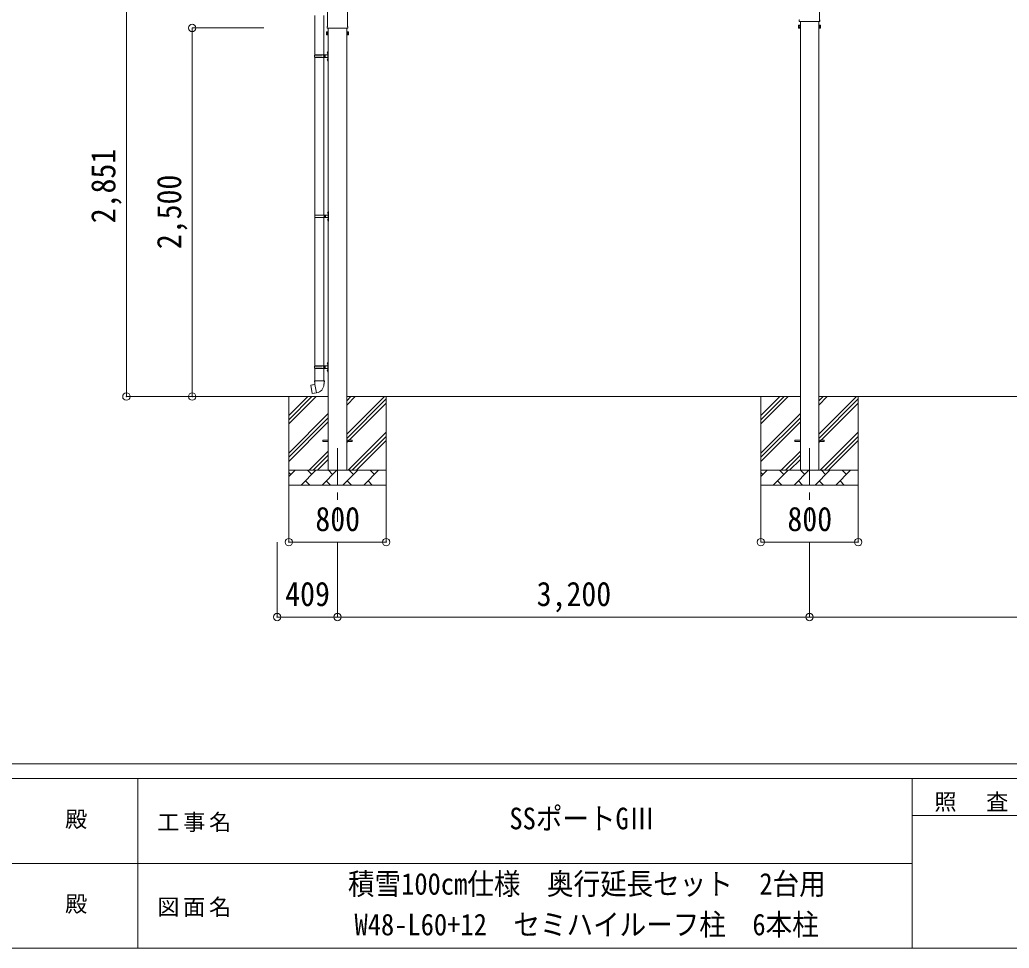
# Model space of a CAD drawing. Units: millimetres at full size, sheet at 1:50. Extents: x -14053 to 14053, y -9700 to 9700.
# Drawn here: x -1548 to 5159, y -9700 to -3403 of the extents above; entities that cross this region are included whole.
import ezdxf
from ezdxf.enums import TextEntityAlignment as Align

# ---------------------------------------------------------------- set-up
doc = ezdxf.new("R2010")
doc.units = ezdxf.units.MM
doc.header["$LTSCALE"] = 50
doc.header["$PDMODE"] = 32
doc.header["$PDSIZE"] = 50
doc.linetypes.add('CHAIN1', pattern=[8, 5, -1, 1, -1])
for name, color, linetype, lineweight in [('0-0_0', 7, 'Continuous', 9), ('0-1_Defpoints', 4, 'Continuous', 9), ('0-2_TEXT1', 7, 'Continuous', 9), ('0-6_PARTS1', 6, 'Continuous', 9), ('F-0', 7, 'Continuous', 9)]:
    doc.layers.add(name, color=color, linetype=linetype, lineweight=lineweight)
doc.styles.add('ＭＳ ゴシック', font='')
doc.styles.get('ＭＳ ゴシック').set_extended_font_data('MS Gothic')

msp = doc.modelspace()

# ---------------------------------------------------------------- linework, layer by layer
at = {"layer": '0-0_0'}
for p, q in [((543, -5958.82), (-807.79, -5958.82)), ((275.5, -5958.82), (275.5, -6558.82)), ((275.5, -6143.87), (460.55, -5958.82)), ((275.5, -6115.59), (432.27, -5958.82)), ((275.5, -6087.3), (403.98, -5958.82)), ((668, -6213.92), (923.1, -5958.82)), ((668, -6015.93), (725.11, -5958.82)), ((668, -5987.64), (696.83, -5958.82)), ((3743, -5958.82), (668, -5958.82)), ((935.5, -5958.82), (935.5, -6558.82)), ((3475.5, -5958.82), (3475.5, -6558.82)), ((3475.5, -6143.87), (3660.55, -5958.82)), ((3475.5, -6115.59), (3632.27, -5958.82)), ((3475.5, -6087.3), (3603.98, -5958.82)), ((3868, -6213.92), (4123.1, -5958.82)), ((3868, -6015.93), (3925.11, -5958.82)), ((3868, -5987.64), (3896.83, -5958.82)), ((6943, -5958.82), (3868, -5958.82)), ((4135.5, -5958.82), (4135.5, -6558.82)), ((668, -6242.2), (935.5, -5974.7)), ((668, -6270.49), (935.5, -6002.99)), ((3868, -6242.2), (4135.5, -5974.7)), ((3868, -6270.49), (4135.5, -6002.99)), ((275.5, -6341.86), (543, -6074.36)), ((275.5, -6370.14), (543, -6102.64)), ((3475.5, -6341.86), (3743, -6074.36)), ((3475.5, -6370.14), (3743, -6102.64)), ((275.5, -6398.43), (543, -6130.93)), ((3475.5, -6398.43), (3743, -6130.93)), ((677.66, -6458.82), (935.5, -6200.98)), ((705.94, -6458.82), (935.5, -6229.26)), ((3877.66, -6458.82), (4135.5, -6200.98)), ((3905.94, -6458.82), (4135.5, -6229.26)), ((734.23, -6458.82), (935.5, -6257.55)), ((3934.23, -6458.82), (4135.5, -6257.55)), ((413.1, -6458.82), (543, -6328.92)), ((441.39, -6458.82), (543, -6357.2)), ((3613.1, -6458.82), (3743, -6328.92)), ((3641.39, -6458.82), (3743, -6357.2)), ((469.67, -6458.82), (543, -6385.49)), ((3669.67, -6458.82), (3743, -6385.49)), ((275.5, -6458.82), (935.5, -6458.82)), ((275.5, -6501.71), (318.4, -6458.82)), ((289.84, -6487.37), (275.5, -6473.03)), ((359.82, -6558.82), (459.82, -6458.82)), ((431.26, -6487.37), (402.71, -6458.82)), ((501.24, -6558.82), (601.24, -6458.82)), ((572.69, -6487.37), (544.13, -6458.82)), ((642.66, -6558.82), (742.66, -6458.82)), ((714.11, -6487.37), (685.55, -6458.82)), ((784.08, -6558.82), (884.08, -6458.82)), ((855.53, -6487.37), (826.97, -6458.82)), ((932.22, -6458.82), (935.5, -6455.54)), ((3475.5, -6458.82), (4135.5, -6458.82)), ((3475.5, -6501.71), (3518.4, -6458.82)), ((3489.84, -6487.37), (3475.5, -6473.03)), ((3559.82, -6558.82), (3659.82, -6458.82)), ((3631.26, -6487.37), (3602.71, -6458.82)), ((3701.24, -6558.82), (3801.24, -6458.82)), ((3772.69, -6487.37), (3744.13, -6458.82)), ((3842.66, -6558.82), (3942.66, -6458.82)), ((3914.11, -6487.37), (3885.55, -6458.82)), ((3984.08, -6558.82), (4084.08, -6458.82)), ((4055.53, -6487.37), (4026.97, -6458.82)), ((4132.22, -6458.82), (4135.5, -6455.54)), ((935.5, -6558.82), (275.5, -6558.82)), ((388.37, -6530.27), (416.92, -6558.82)), ((529.79, -6530.27), (558.35, -6558.82)), ((671.21, -6530.27), (699.77, -6558.82)), ((812.63, -6530.27), (841.19, -6558.82)), ((4135.5, -6558.82), (3475.5, -6558.82)), ((3588.37, -6530.27), (3616.92, -6558.82)), ((3729.79, -6530.27), (3758.35, -6558.82)), ((3871.21, -6530.27), (3899.77, -6558.82)), ((4012.63, -6530.27), (4041.19, -6558.82))]:
    msp.add_line(p, q, dxfattribs=at)
at = {"layer": '0-1_Defpoints'}
for p, q in [((3873.8, -3245.73), (3873.8, -3415.38)), ((537.2, -3449.05), (537.2, -3293.4)), ((673.8, -3291.45), (673.8, -3449.05)), ((3735.5, -3412.11), (3735.5, -3406.61)), ((3873.44, -3415.61), (3737.57, -3415.61)), ((3743, -3415.61), (3743, -6458.82)), ((3868, -6458.82), (3868, -3415.61)), ((3875.5, -3406.61), (3875.5, -3412.11)), ((531.5, -3487.32), (532.26, -3486)), ((531.5, -3487.32), (531.5, -3504.32)), ((535.5, -3457.82), (535.5, -3452.32)), ((673.44, -3461.32), (537.57, -3461.32)), ((543, -3461.32), (543, -6458.82)), ((668, -6458.82), (668, -3461.32)), ((675.5, -3452.32), (675.5, -3457.82)), ((679.5, -3487.32), (678.74, -3486)), ((679.5, -3487.32), (679.5, -3504.32)), ((3731.5, -3441.61), (3732.26, -3440.29)), ((3731.5, -3441.61), (3731.5, -3458.61)), ((3731.5, -3458.61), (3732.26, -3459.92)), ((3738.5, -3445.2), (3732.26, -3445.2)), ((3738.5, -3455.01), (3732.26, -3455.01)), ((3738.5, -3459.92), (3732.26, -3459.92)), ((3741, -3459.31), (3738.5, -3459.31)), ((3870, -3459.31), (3872.5, -3459.31)), ((3872.5, -3445.2), (3878.74, -3445.2)), ((3872.5, -3455.01), (3878.74, -3455.01)), ((3872.5, -3459.92), (3878.74, -3459.92)), ((3879.5, -3441.61), (3878.74, -3440.29)), ((3879.5, -3458.61), (3878.74, -3459.92)), ((3879.5, -3441.61), (3879.5, -3458.61)), ((531.5, -3504.32), (532.26, -3505.63)), ((538.5, -3490.91), (532.26, -3490.91)), ((538.5, -3500.73), (532.26, -3500.73)), ((538.5, -3505.63), (532.26, -3505.63)), ((541, -3505.02), (538.5, -3505.02)), ((670, -3505.02), (672.5, -3505.02)), ((672.5, -3490.91), (678.74, -3490.91)), ((672.5, -3500.73), (678.74, -3500.73)), ((672.5, -3505.63), (678.74, -3505.63)), ((679.5, -3504.32), (678.74, -3505.63)), ((505.5, -6254.32), (543, -6254.32)), ((505.5, -6263.32), (505.5, -6254.32)), ((505.5, -6263.32), (543, -6263.32)), ((668, -6254.32), (705.5, -6254.32)), ((668, -6263.32), (705.5, -6263.32)), ((705.5, -6263.32), (705.5, -6254.32)), ((3705.5, -6254.32), (3743, -6254.32)), ((3705.5, -6263.32), (3705.5, -6254.32)), ((3705.5, -6263.32), (3743, -6263.32)), ((3868, -6254.32), (3905.5, -6254.32)), ((3868, -6263.32), (3905.5, -6263.32)), ((3905.5, -6263.32), (3905.5, -6254.32))]:
    msp.add_line(p, q, dxfattribs=at)
at = {"layer": '0-1_Defpoints', "color": 7, "linetype": 'CHAIN1'}
for p, q in [((605.5, -6308.82), (605.5, -6808.82)), ((3805.5, -6308.82), (3805.5, -6808.82))]:
    msp.add_line(p, q, dxfattribs=at)
at = {"layer": '0-1_Defpoints'}
for points in [[(538.5, -3505.63), (538.5, -3486), (532.26, -3486)], [(538.5, -3505.02), (538.5, -3486.62), (541, -3486.62)], [(672.5, -3505.02), (672.5, -3486.62), (670, -3486.62)], [(672.5, -3505.63), (672.5, -3486), (678.74, -3486)], [(3738.5, -3459.92), (3738.5, -3440.29), (3732.26, -3440.29)], [(3738.5, -3459.31), (3738.5, -3440.91), (3741, -3440.91)], [(3872.5, -3459.31), (3872.5, -3440.91), (3870, -3440.91)], [(3872.5, -3459.92), (3872.5, -3440.29), (3878.74, -3440.29)]]:
    msp.add_lwpolyline(points, dxfattribs=at)
for points in [[(541, -3506.32), (541, -3485.32), (543, -3485.32), (543, -3506.32)], [(670, -3506.32), (670, -3485.32), (668, -3485.32), (668, -3506.32)], [(3741, -3460.61), (3741, -3439.61), (3743, -3439.61), (3743, -3460.61)], [(3870, -3460.61), (3870, -3439.61), (3868, -3439.61), (3868, -3460.61)]]:
    msp.add_lwpolyline(points, close=True, dxfattribs=at)
for centre, radius, start, end in [((3739.5, -3406.61), 4, 125.09963, 180), ((3739.5, -3412.11), 4, 180, 194.47751), ((3739.5, -3412.11), 4, 194.47751, 241.04498), ((3871.5, -3412.11), 4, 298.95502, 345.52249), ((3871.5, -3406.61), 4, 0, 54.90037), ((3871.5, -3412.11), 4, 345.52249, 0), ((535.85, -3488.46), 4.34, 145.61575, 214.38425), ((539.5, -3452.32), 4, 125.09963, 180), ((539.5, -3457.82), 4, 180, 194.47751), ((539.5, -3457.82), 4, 194.47751, 241.04498), ((671.5, -3457.82), 4, 298.95502, 345.52249), ((671.5, -3452.32), 4, 0, 54.90037), ((671.5, -3457.82), 4, 345.52249, 0), ((675.16, -3488.46), 4.34, 325.61575, 34.38425), ((3747.74, -3450.11), 16.24, 162.41205, 197.58795), ((3735.85, -3442.74), 4.34, 145.61575, 214.38425), ((3735.85, -3457.47), 4.34, 145.61575, 214.38425), ((3863.26, -3450.11), 16.24, 342.41205, 17.58795), ((3875.16, -3442.74), 4.34, 325.61575, 34.38425), ((3875.16, -3457.47), 4.34, 325.61575, 34.38425), ((547.74, -3495.82), 16.24, 162.41205, 197.58795), ((535.85, -3503.18), 4.34, 145.61575, 214.38425), ((663.26, -3495.82), 16.24, 342.41205, 17.58795), ((675.16, -3503.18), 4.34, 325.61575, 34.38425)]:
    msp.add_arc(centre, radius, start, end, dxfattribs=at)
at = {"layer": '0-2_TEXT1'}
for p, q in [((453, -3374.54), (453, -3641.83)), ((513, -3374.54), (513, -3793.3)), ((539, -3618.83), (542, -3617.33)), ((539, -3618.83), (539, -3650.83)), ((542, -3617.33), (542, -3650.83)), ((542, -3617.33), (543, -3617.33)), ((543, -3617.33), (543, -3650.83)), ((450, -3643.83), (500.33, -3643.83)), ((450, -3657.83), (500.33, -3657.83)), ((451, -3641.83), (537, -3641.83)), ((451, -3641.83), (451, -3643.83)), ((451, -3659.83), (451, -3657.83)), ((451, -3659.83), (537, -3659.83)), ((453, -3659.83), (453, -4727.32)), ((510, -3641.83), (510, -3646.33)), ((510, -3646.33), (512, -3646.33)), ((510, -3659.83), (510, -3655.33)), ((510, -3655.33), (512, -3655.33)), ((512, -3646.33), (512, -3650.83)), ((512, -3655.33), (512, -3650.83)), ((513, -3659.83), (513, -4727.32)), ((518, -3641.83), (518, -3650.83)), ((518, -3646.33), (521, -3646.33)), ((518, -3659.83), (518, -3650.83)), ((518, -3655.33), (521, -3655.33)), ((521, -3646.33), (521, -3650.83)), ((521, -3655.33), (521, -3650.83)), ((536.7, -3624.68), (538.75, -3625.68)), ((536.7, -3672.68), (538.75, -3673.68)), ((537.97, -3622.68), (538.6, -3622.68)), ((537.97, -3622.68), (537.97, -3630.98)), ((537.97, -3630.98), (538.6, -3630.98)), ((537.97, -3670.68), (538.6, -3670.68)), ((537.97, -3670.68), (537.97, -3678.98)), ((537.97, -3678.98), (538.6, -3678.98)), ((538.6, -3622.68), (538.6, -3630.98)), ((538.6, -3622.68), (539, -3623.08)), ((538.6, -3630.98), (539, -3630.58)), ((538.6, -3670.68), (538.6, -3678.98)), ((538.6, -3670.68), (539, -3671.08)), ((538.6, -3678.98), (539, -3678.58)), ((538.75, -3625.68), (539.36, -3626.83)), ((538.75, -3673.68), (539.36, -3674.83)), ((539, -3623.08), (539, -3630.58)), ((539, -3682.83), (539, -3650.83)), ((539, -3671.08), (539, -3678.58)), ((539, -3682.83), (542, -3684.33)), ((542, -3684.33), (542, -3650.83)), ((542, -3684.33), (543, -3684.33)), ((543, -3684.33), (543, -3650.83)), ((452.5, -4729.32), (502.83, -4729.32)), ((452.5, -4743.32), (502.83, -4743.32)), ((453, -4745.31), (453, -5749.82)), ((453.5, -4727.32), (539.5, -4727.32)), ((453.5, -4727.32), (453.5, -4729.32)), ((453.5, -4745.32), (453.5, -4743.32)), ((453.5, -4745.32), (539.5, -4745.32)), ((512.5, -4727.32), (512.5, -4731.82)), ((512.5, -4731.82), (514.5, -4731.82)), ((512.5, -4745.32), (512.5, -4740.82)), ((512.5, -4740.82), (514.5, -4740.82)), ((513, -4745.31), (513, -5749.82)), ((514.5, -4731.82), (514.5, -4736.32)), ((514.5, -4740.82), (514.5, -4736.32)), ((520.5, -4727.32), (520.5, -4736.32)), ((520.5, -4731.82), (523.5, -4731.82)), ((520.5, -4745.32), (520.5, -4736.32)), ((520.5, -4740.82), (523.5, -4740.82)), ((523.5, -4731.82), (523.5, -4736.32)), ((523.5, -4740.82), (523.5, -4736.32)), ((539.2, -4710.17), (541.25, -4711.17)), ((539.2, -4758.17), (541.25, -4759.17)), ((540.47, -4708.17), (541.1, -4708.17)), ((540.47, -4708.17), (540.47, -4716.47)), ((540.47, -4716.47), (541.1, -4716.47)), ((540.47, -4756.17), (541.1, -4756.17)), ((540.47, -4756.17), (540.47, -4764.47)), ((541.1, -4708.17), (541.1, -4716.47)), ((541.1, -4708.17), (541.5, -4708.57)), ((541.1, -4716.47), (541.5, -4716.07)), ((541.1, -4756.17), (541.1, -4764.47)), ((541.1, -4756.17), (541.5, -4756.57)), ((541.25, -4711.17), (541.86, -4712.32)), ((541.25, -4759.17), (541.86, -4760.32)), ((541.5, -4704.32), (544.5, -4702.82)), ((541.5, -4704.32), (541.5, -4736.32)), ((541.5, -4708.57), (541.5, -4716.07)), ((541.5, -4768.32), (541.5, -4736.32)), ((541.5, -4756.57), (541.5, -4764.07)), ((544.5, -4702.82), (544.5, -4736.32)), ((544.5, -4702.82), (545.5, -4702.82)), ((544.5, -4769.82), (544.5, -4736.32)), ((545.5, -4702.82), (545.5, -4736.32)), ((545.5, -4769.82), (545.5, -4736.32)), ((540.47, -4764.47), (541.1, -4764.47)), ((541.1, -4764.47), (541.5, -4764.07)), ((541.5, -4768.32), (544.5, -4769.82)), ((544.5, -4769.82), (545.5, -4769.82)), ((450, -5751.82), (500.33, -5751.82)), ((450, -5765.82), (500.33, -5765.82)), ((451, -5749.82), (537, -5749.82)), ((451, -5749.82), (451, -5751.82)), ((451, -5767.82), (451, -5765.82)), ((451, -5767.82), (537, -5767.82)), ((453, -5767.82), (453, -5852.75)), ((510, -5749.82), (510, -5754.32)), ((510, -5754.32), (512, -5754.32)), ((510, -5767.82), (510, -5763.32)), ((510, -5763.32), (512, -5763.32)), ((512, -5754.32), (512, -5758.82)), ((512, -5763.32), (512, -5758.82)), ((513, -5767.82), (513, -5852.75)), ((518, -5749.82), (518, -5758.82)), ((518, -5754.32), (521, -5754.32)), ((518, -5767.82), (518, -5758.82)), ((518, -5763.32), (521, -5763.32)), ((521, -5754.32), (521, -5758.82)), ((521, -5763.32), (521, -5758.82)), ((536.7, -5732.67), (538.75, -5733.67)), ((537.97, -5730.67), (538.6, -5730.67)), ((537.97, -5730.67), (537.97, -5738.97)), ((537.97, -5738.97), (538.6, -5738.97)), ((538.6, -5730.67), (538.6, -5738.97)), ((538.6, -5730.67), (539, -5731.07)), ((538.6, -5738.97), (539, -5738.57)), ((538.75, -5733.67), (539.36, -5734.82)), ((539, -5726.82), (542, -5725.32)), ((539, -5726.82), (539, -5758.82)), ((539, -5731.07), (539, -5738.57)), ((539, -5790.82), (539, -5758.82)), ((542, -5725.32), (542, -5758.82)), ((542, -5725.32), (543, -5725.32)), ((542, -5792.32), (542, -5758.82)), ((543, -5725.32), (543, -5758.82)), ((543, -5792.32), (543, -5758.82)), ((536.7, -5780.67), (538.75, -5781.67)), ((537.97, -5778.67), (538.6, -5778.67)), ((537.97, -5778.67), (537.97, -5786.97)), ((537.97, -5786.97), (538.6, -5786.97)), ((538.6, -5778.67), (538.6, -5786.97)), ((538.6, -5778.67), (539, -5779.07)), ((538.6, -5786.97), (539, -5786.57)), ((538.75, -5781.67), (539.36, -5782.82)), ((539, -5779.07), (539, -5786.57)), ((539, -5790.82), (542, -5792.32)), ((542, -5792.32), (543, -5792.32)), ((424.54, -5881.2), (423.73, -5882.37)), ((423.73, -5882.37), (433.35, -5936.93)), ((452.41, -5875.95), (424.54, -5881.2)), ((437.28, -5878.59), (437.07, -5878.84)), ((451.15, -5852.75), (449, -5853.53)), ((449, -5853.53), (449, -5857.15)), ((449, -5857.15), (451.24, -5857.96)), ((451.15, -5852.75), (483, -5852.75)), ((451.15, -5852.75), (451.24, -5857.96)), ((451.24, -5857.96), (451.5, -5872.75)), ((451.5, -5872.75), (452.85, -5874.75)), ((462.77, -5933.24), (452.63, -5875.77)), ((452.66, -5874.95), (452.66, -5875.65)), ((452.85, -5874.75), (452.82, -5874.75)), ((514.85, -5852.75), (483, -5852.75)), ((513.19, -5874.69), (513.12, -5876.85)), ((514.5, -5872.75), (513.19, -5874.69)), ((517, -5857.15), (514.76, -5857.96)), ((514.85, -5852.75), (517, -5853.53)), ((517, -5853.53), (517, -5857.15)), ((447.38, -5935.84), (447.1, -5935.68)), ((463.07, -5934.01), (462.83, -5933.34))]:
    msp.add_line(p, q, dxfattribs=at)
for points in [[(536.7, -3628.98), (538.75, -3627.98), (539.36, -3626.83)], [(536.7, -3676.98), (538.75, -3675.98), (539.36, -3674.83)], [(539.2, -4714.47), (541.25, -4713.47), (541.86, -4712.32)], [(539.2, -4762.47), (541.25, -4761.47), (541.86, -4760.32)], [(536.7, -5736.97), (538.75, -5735.97), (539.36, -5734.82)], [(536.7, -5784.97), (538.75, -5783.97), (539.36, -5782.82)], [(439.53, -5878.38), (439.25, -5878.22), (437.28, -5878.59)], [(514.85, -5852.75), (514.76, -5857.96), (514.5, -5872.75)], [(462.5, -5933.15), (434.51, -5937.75), (433.35, -5936.93)], [(449.56, -5935.28), (449.35, -5935.51), (447.38, -5935.84)]]:
    msp.add_lwpolyline(points, dxfattribs=at)
for centre, radius, start, end in [((498.75, -3650.83), 49.25, 171.82876, 180.00002), ((498.75, -3650.83), 49.25, 180.00002, 188.17127), ((500.33, -3641.83), 2, 270, 359.99998), ((500.33, -3659.83), 2, 0.00005, 90.00004), ((542.3, -3626.83), 6, 136.21765, 223.78235), ((542.3, -3674.83), 6, 136.21765, 223.78235), ((537, -3639.83), 2, 270, 359.99998), ((537, -3661.83), 2, 0.00005, 90.00004), ((501.25, -4736.32), 49.25, 171.82876, 180.00002), ((501.25, -4736.32), 49.25, 180.00002, 188.17127), ((502.83, -4727.32), 2, 270, 359.99998), ((502.83, -4745.32), 2, 0.00005, 90.00004), ((544.8, -4712.32), 6, 136.21765, 223.78235), ((544.8, -4760.32), 6, 136.21765, 223.78235), ((539.5, -4725.32), 2, 270, 359.99998), ((539.5, -4747.32), 2, 0.00005, 90.00004), ((498.75, -5758.82), 49.25, 171.82876, 180.00002), ((498.75, -5758.82), 49.25, 180.00002, 188.17127), ((500.33, -5749.82), 2, 270, 359.99998), ((500.33, -5767.82), 2, 0.00005, 90.00004), ((542.3, -5734.82), 6, 136.21765, 223.78235), ((537, -5747.82), 2, 270, 359.99998), ((537, -5769.82), 2, 0.00005, 90.00004), ((542.3, -5782.82), 6, 136.21765, 223.78235), ((452.36, -5875.65), 0.3, 280.66842, 0), ((452.86, -5874.95), 0.2, 100, 180), ((452.85, -5874.75), 60.3, 279.96938, 358), ((462.55, -5933.45), 0.3, 20, 99.33158), ((463.26, -5933.94), 0.2, 200, 279.96938)]:
    msp.add_arc(centre, radius, start, end, dxfattribs=at)
at = {"layer": '0-6_PARTS1'}
for p, q in [((-825.44, -5958.82), (-825.44, -3107.82)), ((-379.57, -3458.82), (106.82, -3458.82)), ((-379.57, -5958.82), (-379.57, -3458.82)), ((-825.44, -5958.82), (106.82, -5958.82)), ((-379.57, -5958.82), (106.82, -5958.82)), ((275.5, -6945.58), (275.5, -6558.82)), ((935.5, -6945.58), (935.5, -6558.82)), ((3475.5, -6945.58), (3475.5, -6558.82)), ((4135.5, -6945.58), (4135.5, -6558.82)), ((196.5, -7454.03), (196.5, -6945.58)), ((275.5, -6945.58), (935.5, -6945.58)), ((605.5, -7454.03), (605.5, -6945.58)), ((3475.5, -6945.58), (4135.5, -6945.58)), ((3805.5, -7454.03), (3805.5, -6945.58)), ((605.5, -7454.03), (196.5, -7454.03)), ((605.5, -7454.03), (3805.5, -7454.03)), ((3805.5, -7454.03), (7005.5, -7454.03))]:
    msp.add_line(p, q, dxfattribs=at)
for p in [(-379.57, -3458.82), (-825.44, -5958.82), (-379.57, -5958.82), (275.5, -6945.58), (935.5, -6945.58), (3475.5, -6945.58), (4135.5, -6945.58), (196.5, -7454.03), (605.5, -7454.03), (3805.5, -7454.03)]:
    msp.add_point(p, dxfattribs=at)
at = {"layer": 'F-0', "color": 5, "lineweight": 5}
for p, q in [((-14053.43, -8450), (13346.57, -8450)), ((-14053.43, -8550), (8901.98, -8550)), ((-748.03, -8550), (-748.03, -9700)), ((4501.97, -8550), (4501.97, -9700)), ((4501.97, -8800), (7501.97, -8800)), ((-5748.03, -9125), (4501.97, -9125)), ((-14053.43, -9700), (13346.57, -9700))]:
    msp.add_line(p, q, dxfattribs=at)

# ---------------------------------------------------------------- texts
at = {"layer": '0-6_PARTS1', "color": 7, "style": 'ＭＳ ゴシック', "width": 0.9}
for s, p in [('2,851', (-850.44, -4783.32)), ('2,500', (-404.57, -4958.82))]:
    msp.add_text(s, height=165, rotation=90, dxfattribs=at).set_placement(p, align=Align.BOTTOM_LEFT)
for s, p in [('800', (455.5, -6920.58)), ('800', (3655.5, -6920.58)), ('409', (251, -7429.03)), ('3,200', (1955.5, -7429.03))]:
    msp.add_text(s, height=165, dxfattribs=at).set_placement(p, align=Align.BOTTOM_LEFT)
at = {"layer": 'F-0', "style": 'ＭＳ ゴシック'}
for p in [(-1240.88, -8912.5), (-1240.88, -9487.5)]:
    msp.add_text('殿', height=110, dxfattribs=at).set_placement(p, align=Align.BOTTOM_LEFT)
at = {"layer": 'F-0', "style": 'ＭＳ ゴシック', "width": 0.9}
for s, p in [('SSポートGⅢ', (1770.72, -8937.5)), ('積雪100cm仕様\u3000奥行延長セット\u30002台用', (676.97, -9380.76)), ('W48-L60+12\u3000セミハイルーフ柱\u30006本柱', (720.72, -9656.45))]:
    msp.add_text(s, height=146.6, dxfattribs=at).set_placement(p, align=Align.BOTTOM_LEFT)
at = {"layer": 'F-0', "char_height": 110, "attachment_point": 7, "style": 'ＭＳ ゴシック'}
for s, insert in [('\\T1.17;照\u3000査', (4651.98, -8775)), ('\\T1.17;工事名', (-616.19, -8912.5)), ('\\T1.17;図面名', (-616.19, -9487.5))]:
    msp.add_mtext(s, dxfattribs=dict(at, insert=insert))

doc.saveas('drawing.dxf')
